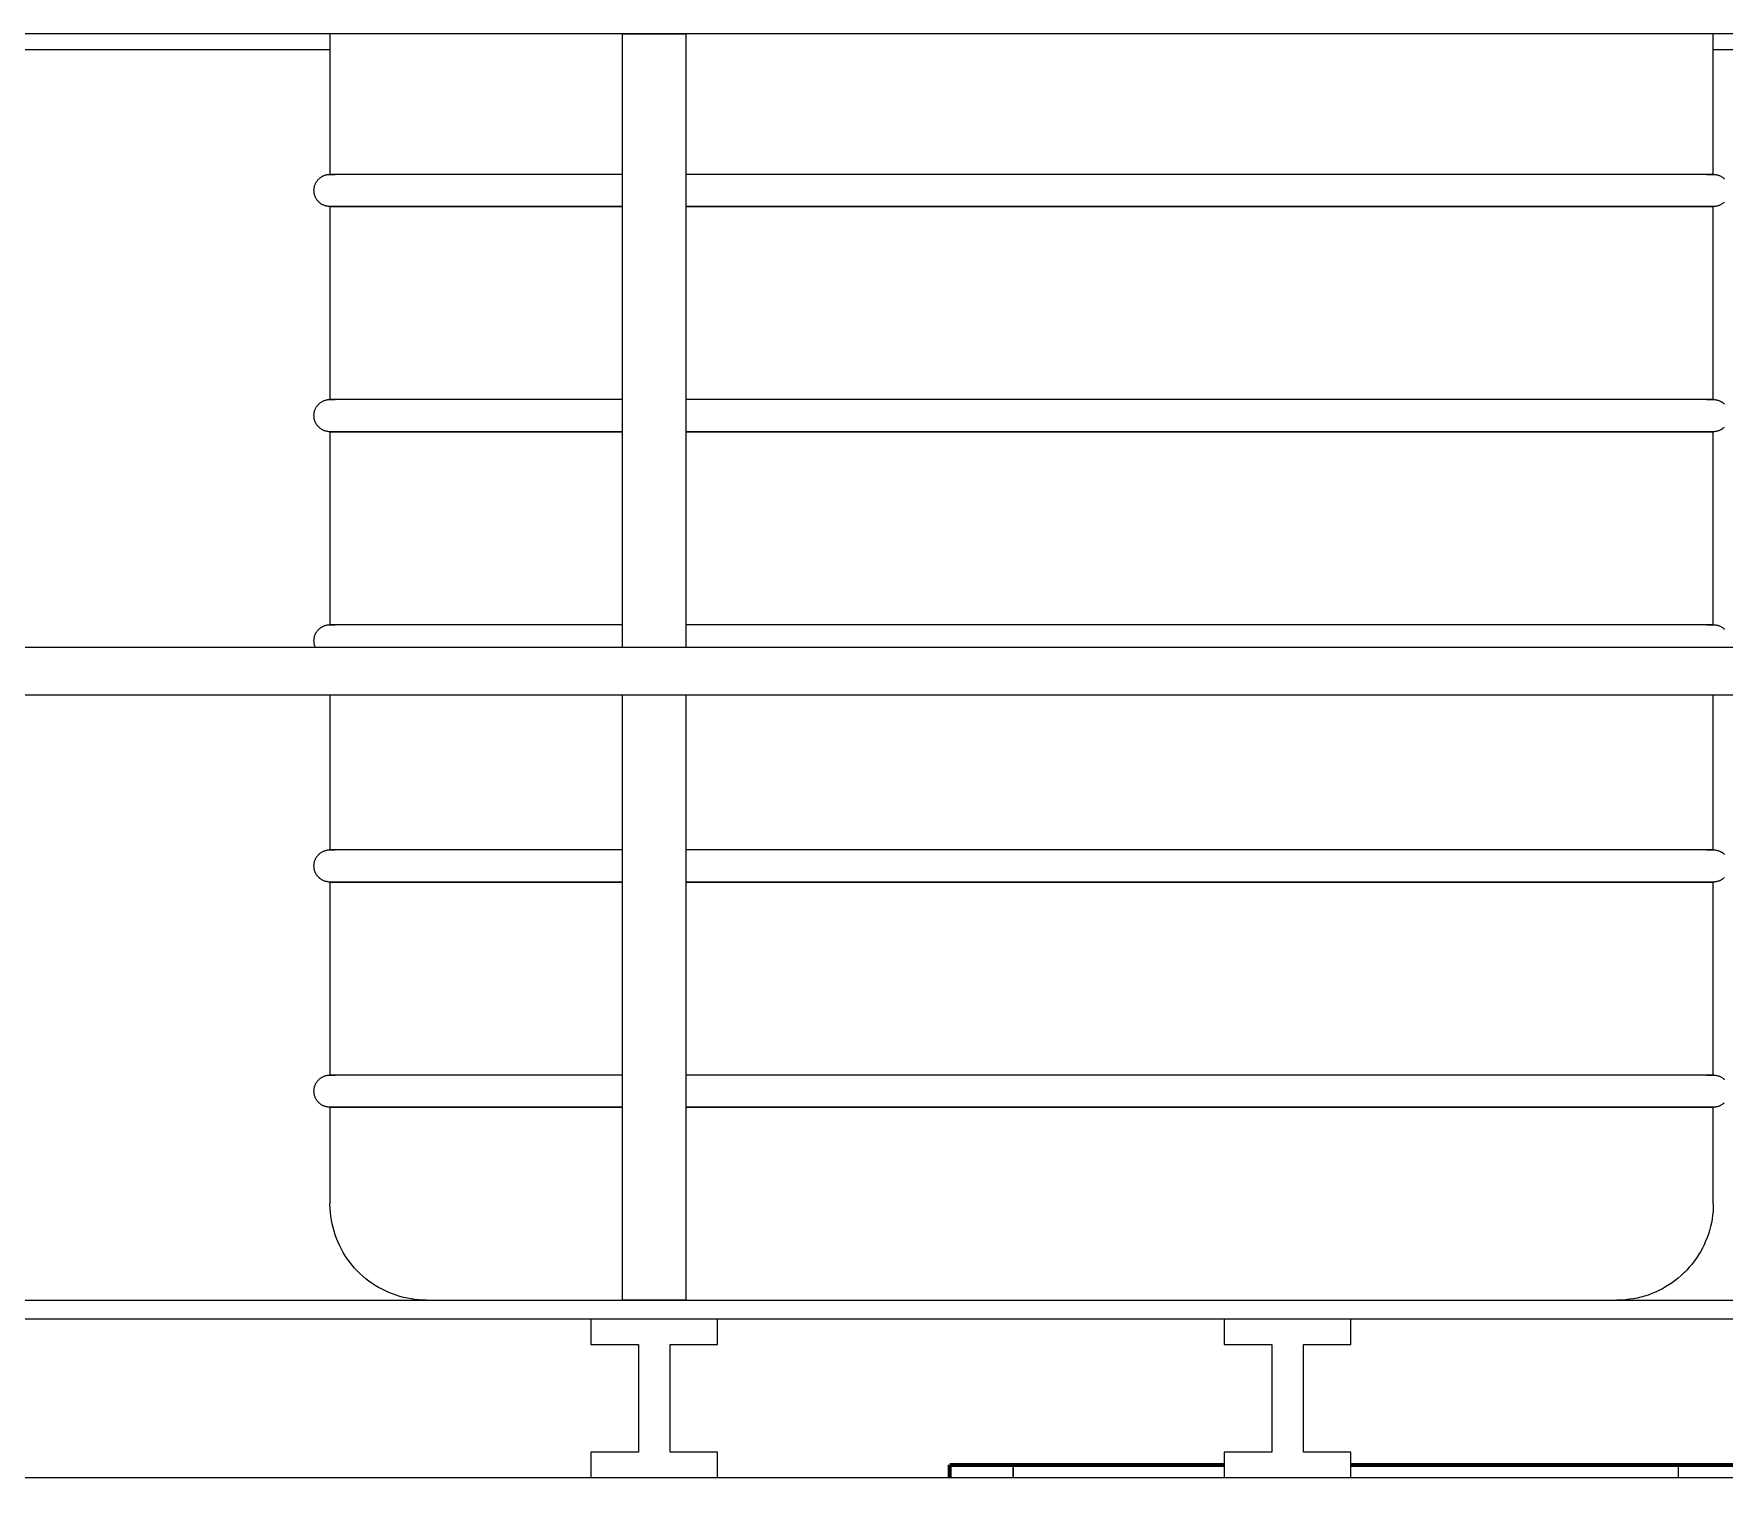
# Model space of a CAD drawing. Header units: inches. Extents: x 22 to 382261, y 22 to 371281.
# Drawn here: x 222156 to 223490, y 146985 to 148135 of the extents above; entities that cross this region are included whole.
import ezdxf

# ---------------------------------------------------------------- set-up
doc = ezdxf.new("R2010")
doc.units = ezdxf.units.IN
doc.header["$MEASUREMENT"] = 0
for name, color, linetype, lineweight in [('A-GLAZ-CWMG', 51, 'Continuous', 9), ('A-ROOF-OTLN', 132, 'Continuous', 9), ('I-WALL', 2, 'Continuous', 9), ('P-PIPE', 3, 'Continuous', 9)]:
    doc.layers.add(name, color=color, linetype=linetype, lineweight=lineweight)

# ---------------------------------------------------------------- blocks, each defined once
blk = doc.blocks.new('96M_High_Galvanize_Water_Tank_Frame_22788 - 96M_High_Galvanize_Water_Tank_Frame_22788-498790-Right Side Elevation')
at = {"layer": 'P-PIPE'}
for p, q in [((3612.8, 7880), (-485.9, 7880)), ((1866.7, 7880), (1866.7, 7769)), ((2097.8, 7880), (2147.8, 7880)), ((2097.8, 7395.7), (2097.8, 7880)), ((2147.8, 7880), (2147.8, 7395.7)), ((2958.9, 7769), (2958.9, 7880)), ((2097, 7769), (1866.7, 7769)), ((2958.9, 7769), (2147.6, 7769)), ((1866.7, 7743.6), (1866.7, 7591.2)), ((2097, 7743.6), (1866.7, 7743.6)), ((2958.9, 7743.6), (2147.6, 7743.6)), ((2958.9, 7591.2), (2958.9, 7743.6)), ((2097, 7591.2), (1866.7, 7591.2)), ((2958.9, 7591.2), (2147.6, 7591.2)), ((1866.7, 7565.8), (1866.7, 7413.4)), ((2097, 7565.8), (1866.7, 7565.8)), ((2958.9, 7565.8), (2147.6, 7565.8)), ((2958.9, 7413.4), (2958.9, 7565.8)), ((2097, 7413.4), (1866.7, 7413.4)), ((2958.9, 7413.4), (2147.6, 7413.4)), ((-510.9, 7395.7), (3637.8, 7395.7)), ((3637.8, 7357.7), (-510.9, 7357.7)), ((1866.7, 7357.7), (1866.7, 7235.6)), ((2097.8, 6880), (2097.8, 7357.7)), ((2147.8, 7357.7), (2147.8, 6880)), ((2958.9, 7235.6), (2958.9, 7357.7)), ((2097, 7235.6), (1866.7, 7235.6)), ((2958.9, 7235.6), (2147.6, 7235.6)), ((1866.7, 7210.2), (1866.7, 7057.8)), ((2097, 7210.2), (1866.7, 7210.2)), ((2958.9, 7210.2), (2147.6, 7210.2)), ((2958.9, 7057.8), (2958.9, 7210.2)), ((2097, 7057.8), (1866.7, 7057.8)), ((2958.9, 7057.8), (2147.6, 7057.8)), ((1866.7, 7032.4), (1866.7, 6956.2)), ((2097, 7032.4), (1866.7, 7032.4)), ((2958.9, 7032.4), (2147.6, 7032.4)), ((2958.9, 6956.2), (2958.9, 7032.4)), ((-7.2, 6880), (3132.8, 6880)), ((2147.8, 6880), (2097.8, 6880)), ((3132.8, 6865), (-7.2, 6865)), ((2172.8, 6865), (2072.8, 6865)), ((2072.8, 6865), (2072.8, 6845)), ((2172.8, 6845), (2172.8, 6865)), ((2672.8, 6865), (2572.8, 6865)), ((2572.8, 6865), (2572.8, 6845)), ((2672.8, 6845), (2672.8, 6865)), ((2072.8, 6845), (2110.3, 6845)), ((2110.3, 6845), (2110.3, 6760)), ((2135.3, 6760), (2135.3, 6845)), ((2135.3, 6845), (2172.8, 6845)), ((2572.8, 6845), (2610.3, 6845)), ((2610.3, 6845), (2610.3, 6760)), ((2635.3, 6760), (2635.3, 6845)), ((2635.3, 6845), (2672.8, 6845)), ((2072.8, 6760), (2072.8, 6740)), ((2110.3, 6760), (2072.8, 6760)), ((2172.8, 6760), (2135.3, 6760)), ((2172.8, 6740), (2172.8, 6760)), ((2572.8, 6760), (2572.8, 6740)), ((2610.3, 6760), (2572.8, 6760)), ((2672.8, 6760), (2635.3, 6760)), ((2672.8, 6740), (2672.8, 6760)), ((1572.8, 6740), (2072.8, 6740)), ((2072.8, 6740), (2172.8, 6740)), ((2172.8, 6740), (2572.8, 6740)), ((2572.8, 6740), (2672.8, 6740)), ((2672.8, 6740), (3032.8, 6740))]:
    blk.add_line(p, q, dxfattribs=at)
at = {"layer": 'P-PIPE', "flags": 128}
for points in [[(1866.7, 7743.6), (1866.2, 7743.6), (1865.7, 7743.6), (1865.2, 7743.7), (1864.7, 7743.8), (1864.2, 7743.9), (1863.7, 7744), (1863.2, 7744.1), (1862.7, 7744.2), (1862.3, 7744.4), (1861.8, 7744.6), (1861.3, 7744.8), (1860.9, 7745), (1860.4, 7745.3), (1860, 7745.5), (1859.6, 7745.8), (1859.2, 7746.1), (1858.8, 7746.4), (1858.4, 7746.8), (1858, 7747.1), (1857.6, 7747.5), (1857.3, 7747.8), (1857, 7748.2), (1856.6, 7748.6), (1856.3, 7749), (1856.1, 7749.4), (1855.8, 7749.9), (1855.5, 7750.3), (1855.3, 7750.8), (1855.1, 7751.2), (1854.9, 7751.7), (1854.7, 7752.2), (1854.6, 7752.7), (1854.4, 7753.1), (1854.3, 7753.6), (1854.2, 7754.1), (1854.1, 7754.6), (1854.1, 7755.1), (1854.1, 7755.7), (1854, 7756.2), (1854, 7756.7), (1854.1, 7757.2), (1854.1, 7757.7), (1854.2, 7758.2), (1854.3, 7758.7), (1854.4, 7759.2), (1854.5, 7759.7), (1854.6, 7760.2), (1854.8, 7760.6), (1855, 7761.1), (1855.2, 7761.6), (1855.4, 7762), (1855.6, 7762.5), (1855.9, 7762.9), (1856.2, 7763.4), (1856.5, 7763.8), (1856.8, 7764.2), (1857.1, 7764.6), (1857.4, 7764.9), (1857.8, 7765.3), (1858.2, 7765.7), (1858.5, 7766), (1858.9, 7766.3), (1859.3, 7766.6), (1859.8, 7766.9), (1860.2, 7767.2), (1860.6, 7767.4), (1861.1, 7767.7), (1861.5, 7767.9), (1862, 7768.1), (1862.5, 7768.3), (1863, 7768.4), (1863.5, 7768.6), (1863.9, 7768.7), (1864.4, 7768.8), (1864.9, 7768.9), (1865.5, 7768.9), (1866, 7769), (1866.5, 7769), (1866.7, 7769)], [(1857.8, 7765.3), (1858.2, 7765.7), (1858.5, 7766), (1858.9, 7766.3), (1859.3, 7766.6), (1859.8, 7766.9), (1860.2, 7767.2), (1860.6, 7767.4), (1861.1, 7767.7), (1861.5, 7767.9), (1862, 7768.1), (1862.5, 7768.3), (1863, 7768.4), (1863.5, 7768.6), (1863.9, 7768.7), (1864.4, 7768.8), (1864.9, 7768.9), (1865.5, 7768.9), (1866, 7769), (1866.5, 7769), (1866.7, 7769)], [(1866.7, 7769), (1867.2, 7769), (1868.5, 7769), (1870.7, 7769)], [(2097.8, 7769), (2091.5, 7769), (2074.1, 7769), (2057.2, 7769), (2040.9, 7769), (2025.2, 7769), (2010.1, 7769), (1995.7, 7769), (1982, 7769), (1968.9, 7769), (1956.5, 7769), (1944.9, 7769), (1934, 7769), (1923.9, 7769), (1914.6, 7769), (1906, 7769), (1898.3, 7769), (1891.4, 7769), (1885.3, 7769), (1880.1, 7769), (1875.7, 7769), (1872.2, 7769), (1869.6, 7769), (1867.8, 7769), (1866.9, 7769), (1866.7, 7769)], [(2958.9, 7769), (2958.5, 7769), (2957.2, 7769), (2955, 7769), (2952, 7769), (2948.1, 7769), (2943.3, 7769), (2937.7, 7769), (2931.2, 7769), (2923.9, 7769), (2915.8, 7769), (2906.9, 7769), (2897.2, 7769), (2886.8, 7769), (2875.5, 7769), (2863.6, 7769), (2850.9, 7769), (2837.5, 7769), (2823.4, 7769), (2808.7, 7769), (2793.3, 7769), (2777.3, 7769), (2760.8, 7769), (2743.7, 7769), (2726, 7769), (2707.9, 7769), (2689.3, 7769), (2670.2, 7769), (2650.8, 7769), (2630.9, 7769), (2610.7, 7769), (2590.2, 7769), (2569.4, 7769), (2548.4, 7769), (2527.1, 7769), (2505.7, 7769), (2484.1, 7769), (2462.4, 7769), (2440.6, 7769), (2418.7, 7769), (2396.9, 7769), (2375.1, 7769), (2353.3, 7769), (2331.7, 7769), (2310.1, 7769), (2288.8, 7769), (2267.6, 7769), (2246.7, 7769), (2226, 7769), (2205.6, 7769), (2185.6, 7769), (2165.9, 7769), (2147.8, 7769)], [(2953.5, 7769), (2956.1, 7769), (2957.9, 7769), (2958.8, 7769), (2958.9, 7769)], [(2958.9, 7769), (2959.4, 7769), (2960, 7769), (2960.5, 7768.9), (2961, 7768.8), (2961.5, 7768.7), (2962, 7768.6), (2962.4, 7768.5), (2962.9, 7768.4), (2963.4, 7768.2), (2963.9, 7768), (2964.3, 7767.8), (2964.8, 7767.6), (2965.2, 7767.3), (2965.7, 7767.1), (2966.1, 7766.8), (2966.5, 7766.5), (2966.9, 7766.2), (2967.3, 7765.8), (2967.7, 7765.5)], [(2967.5, 7746.9), (2967.1, 7746.6), (2966.7, 7746.3), (2966.3, 7746), (2965.9, 7745.7), (2965.5, 7745.4), (2965, 7745.2), (2964.6, 7744.9), (2964.1, 7744.7), (2963.7, 7744.5), (2963.2, 7744.3), (2962.7, 7744.2), (2962.2, 7744), (2961.7, 7743.9), (2961.2, 7743.8), (2960.7, 7743.7), (2960.2, 7743.7), (2959.7, 7743.6), (2959.2, 7743.6), (2958.9, 7743.6)], [(2958.9, 7769), (2959.4, 7769), (2960, 7769), (2960.5, 7768.9), (2961, 7768.8), (2961.5, 7768.7), (2962, 7768.6), (2962.4, 7768.5), (2962.9, 7768.4), (2963.4, 7768.2), (2963.9, 7768), (2964.3, 7767.8), (2964.8, 7767.6), (2965.2, 7767.3), (2965.7, 7767.1), (2966.1, 7766.8), (2966.5, 7766.5), (2966.9, 7766.2), (2967.3, 7765.8), (2967.7, 7765.5)], [(1854.1, 7757.2), (1854.1, 7757.7), (1854.2, 7758.2), (1854.3, 7758.7), (1854.4, 7759.2), (1854.5, 7759.7), (1854.6, 7760.2), (1854.8, 7760.6), (1855, 7761.1), (1855.2, 7761.6), (1855.4, 7762), (1855.6, 7762.5), (1855.9, 7762.9), (1856.2, 7763.4), (1856.5, 7763.8), (1856.8, 7764.2)], [(1866.7, 7743.6), (1866.2, 7743.6), (1865.7, 7743.6), (1865.2, 7743.7), (1864.7, 7743.8), (1864.2, 7743.9), (1863.7, 7744), (1863.2, 7744.1), (1862.7, 7744.2), (1862.3, 7744.4), (1861.8, 7744.6), (1861.3, 7744.8), (1860.9, 7745), (1860.4, 7745.3), (1860, 7745.5), (1859.6, 7745.8), (1859.2, 7746.1), (1858.8, 7746.4), (1858.4, 7746.8), (1858, 7747.1), (1857.6, 7747.5), (1857.3, 7747.8), (1857, 7748.2), (1856.6, 7748.6), (1856.3, 7749), (1856.1, 7749.4), (1855.8, 7749.9), (1855.5, 7750.3), (1855.3, 7750.8), (1855.1, 7751.2), (1854.9, 7751.7), (1854.7, 7752.2), (1854.6, 7752.7), (1854.4, 7753.1), (1854.3, 7753.6), (1854.2, 7754.1), (1854.1, 7754.6), (1854.1, 7755.1), (1854.1, 7755.7)], [(1872.2, 7743.6), (1869.6, 7743.6), (1867.8, 7743.6), (1866.9, 7743.6), (1866.7, 7743.6)], [(1866.7, 7743.6), (1867.2, 7743.6), (1868.5, 7743.6), (1870.7, 7743.6), (1873.7, 7743.6), (1877.6, 7743.6), (1882.4, 7743.6), (1888, 7743.6), (1894.5, 7743.6), (1901.7, 7743.6), (1909.8, 7743.6), (1918.8, 7743.6), (1928.5, 7743.6), (1938.9, 7743.6), (1950.2, 7743.6), (1962.1, 7743.6), (1974.8, 7743.6), (1988.2, 7743.6), (2002.3, 7743.6), (2017, 7743.6), (2032.4, 7743.6), (2048.3, 7743.6), (2064.9, 7743.6), (2082, 7743.6), (2097.8, 7743.6)], [(2147.8, 7743.6), (2155.4, 7743.6), (2174.9, 7743.6), (2194.8, 7743.6), (2215, 7743.6), (2235.5, 7743.6), (2256.3, 7743.6), (2277.3, 7743.6), (2298.6, 7743.6), (2320, 7743.6), (2341.6, 7743.6), (2363.3, 7743.6), (2385.1, 7743.6), (2406.9, 7743.6), (2428.8, 7743.6), (2450.6, 7743.6), (2472.4, 7743.6), (2494, 7743.6), (2515.5, 7743.6), (2536.9, 7743.6), (2558.1, 7743.6), (2579, 7743.6), (2599.7, 7743.6), (2620.1, 7743.6), (2640.1, 7743.6), (2659.8, 7743.6), (2679.1, 7743.6), (2697.9, 7743.6), (2716.3, 7743.6), (2734.2, 7743.6), (2751.6, 7743.6), (2768.5, 7743.6), (2784.8, 7743.6), (2800.5, 7743.6), (2815.5, 7743.6), (2830, 7743.6), (2843.7, 7743.6), (2856.8, 7743.6), (2869.2, 7743.6), (2880.8, 7743.6), (2891.7, 7743.6), (2901.8, 7743.6), (2911.1, 7743.6), (2919.7, 7743.6), (2927.4, 7743.6), (2934.3, 7743.6), (2940.4, 7743.6), (2945.6, 7743.6), (2950, 7743.6), (2953.5, 7743.6), (2956.1, 7743.6), (2957.9, 7743.6), (2958.8, 7743.6), (2958.9, 7743.6)], [(2958.9, 7743.6), (2958.5, 7743.6), (2957.2, 7743.6), (2955, 7743.6), (2952.8, 7743.6)], [(2967.1, 7746.6), (2966.7, 7746.3), (2966.3, 7746), (2965.9, 7745.7), (2965.5, 7745.4), (2965, 7745.2), (2964.6, 7744.9), (2964.1, 7744.7), (2963.7, 7744.5), (2963.2, 7744.3), (2962.7, 7744.2), (2962.2, 7744), (2961.7, 7743.9), (2961.2, 7743.8), (2960.7, 7743.7), (2960.2, 7743.7), (2959.7, 7743.6), (2959.2, 7743.6), (2958.9, 7743.6)], [(1866.7, 7565.8), (1866.2, 7565.8), (1865.7, 7565.8), (1865.2, 7565.9), (1864.7, 7566), (1864.2, 7566.1), (1863.7, 7566.2), (1863.2, 7566.3), (1862.7, 7566.4), (1862.3, 7566.6), (1861.8, 7566.8), (1861.3, 7567), (1860.9, 7567.2), (1860.4, 7567.5), (1860, 7567.7), (1859.6, 7568), (1859.2, 7568.3), (1858.8, 7568.6), (1858.4, 7569), (1858, 7569.3), (1857.6, 7569.7), (1857.3, 7570), (1857, 7570.4), (1856.6, 7570.8), (1856.3, 7571.2), (1856.1, 7571.6), (1855.8, 7572.1), (1855.5, 7572.5), (1855.3, 7573), (1855.1, 7573.4), (1854.9, 7573.9), (1854.7, 7574.4), (1854.6, 7574.9), (1854.4, 7575.3), (1854.3, 7575.8), (1854.2, 7576.3), (1854.1, 7576.8), (1854.1, 7577.3), (1854.1, 7577.9), (1854, 7578.4), (1854, 7578.9), (1854.1, 7579.4), (1854.1, 7579.9), (1854.2, 7580.4), (1854.3, 7580.9), (1854.4, 7581.4), (1854.5, 7581.9), (1854.6, 7582.4), (1854.8, 7582.8), (1855, 7583.3), (1855.2, 7583.8), (1855.4, 7584.2), (1855.6, 7584.7), (1855.9, 7585.1), (1856.2, 7585.6), (1856.5, 7586), (1856.8, 7586.4), (1857.1, 7586.8), (1857.4, 7587.1), (1857.8, 7587.5), (1858.2, 7587.9), (1858.5, 7588.2), (1858.9, 7588.5), (1859.3, 7588.8), (1859.8, 7589.1), (1860.2, 7589.4), (1860.6, 7589.6), (1861.1, 7589.9), (1861.5, 7590.1), (1862, 7590.3), (1862.5, 7590.5), (1863, 7590.6), (1863.5, 7590.8), (1863.9, 7590.9), (1864.4, 7591), (1864.9, 7591.1), (1865.5, 7591.1), (1866, 7591.2), (1866.5, 7591.2), (1866.7, 7591.2)], [(1854.1, 7579.4), (1854.1, 7579.9), (1854.2, 7580.4), (1854.3, 7580.9), (1854.4, 7581.4), (1854.5, 7581.9), (1854.6, 7582.4), (1854.8, 7582.8), (1855, 7583.3), (1855.2, 7583.8), (1855.4, 7584.2), (1855.6, 7584.7), (1855.9, 7585.1), (1856.2, 7585.6), (1856.5, 7586), (1856.8, 7586.4)], [(1857.8, 7587.5), (1858.2, 7587.9), (1858.5, 7588.2), (1858.9, 7588.5), (1859.3, 7588.8), (1859.8, 7589.1), (1860.2, 7589.4), (1860.6, 7589.6), (1861.1, 7589.9), (1861.5, 7590.1), (1862, 7590.3), (1862.5, 7590.5), (1863, 7590.6), (1863.5, 7590.8), (1863.9, 7590.9), (1864.4, 7591), (1864.9, 7591.1), (1865.5, 7591.1), (1866, 7591.2), (1866.5, 7591.2), (1866.7, 7591.2)], [(1866.7, 7591.2), (1867.2, 7591.2), (1868.5, 7591.2), (1870.7, 7591.2)], [(2097.8, 7591.2), (2091.5, 7591.2), (2074.1, 7591.2), (2057.2, 7591.2), (2040.9, 7591.2), (2025.2, 7591.2), (2010.1, 7591.2), (1995.7, 7591.2), (1982, 7591.2), (1968.9, 7591.2), (1956.5, 7591.2), (1944.9, 7591.2), (1934, 7591.2), (1923.9, 7591.2), (1914.6, 7591.2), (1906, 7591.2), (1898.3, 7591.2), (1891.4, 7591.2), (1885.3, 7591.2), (1880.1, 7591.2), (1875.7, 7591.2), (1872.2, 7591.2), (1869.6, 7591.2), (1867.8, 7591.2), (1866.9, 7591.2), (1866.7, 7591.2)], [(2958.9, 7591.2), (2958.5, 7591.2), (2957.2, 7591.2), (2955, 7591.2), (2952, 7591.2), (2948.1, 7591.2), (2943.3, 7591.2), (2937.7, 7591.2), (2931.2, 7591.2), (2923.9, 7591.2), (2915.8, 7591.2), (2906.9, 7591.2), (2897.2, 7591.2), (2886.8, 7591.2), (2875.5, 7591.2), (2863.6, 7591.2), (2850.9, 7591.2), (2837.5, 7591.2), (2823.4, 7591.2), (2808.7, 7591.2), (2793.3, 7591.2), (2777.3, 7591.2), (2760.8, 7591.2), (2743.7, 7591.2), (2726, 7591.2), (2707.9, 7591.2), (2689.3, 7591.2), (2670.2, 7591.2), (2650.8, 7591.2), (2630.9, 7591.2), (2610.7, 7591.2), (2590.2, 7591.2), (2569.4, 7591.2), (2548.4, 7591.2), (2527.1, 7591.2), (2505.7, 7591.2), (2484.1, 7591.2), (2462.4, 7591.2), (2440.6, 7591.2), (2418.7, 7591.2), (2396.9, 7591.2), (2375.1, 7591.2), (2353.3, 7591.2), (2331.7, 7591.2), (2310.1, 7591.2), (2288.8, 7591.2), (2267.6, 7591.2), (2246.7, 7591.2), (2226, 7591.2), (2205.6, 7591.2), (2185.6, 7591.2), (2165.9, 7591.2), (2147.8, 7591.2)], [(2953.5, 7591.2), (2956.1, 7591.2), (2957.9, 7591.2), (2958.8, 7591.2), (2958.9, 7591.2)], [(2958.9, 7591.2), (2959.4, 7591.2), (2960, 7591.2), (2960.5, 7591.1), (2961, 7591), (2961.5, 7590.9), (2962, 7590.8), (2962.4, 7590.7), (2962.9, 7590.6), (2963.4, 7590.4), (2963.9, 7590.2), (2964.3, 7590), (2964.8, 7589.8), (2965.2, 7589.5), (2965.7, 7589.3), (2966.1, 7589), (2966.5, 7588.7), (2966.9, 7588.4), (2967.3, 7588), (2967.7, 7587.7)], [(2967.5, 7569.1), (2967.1, 7568.8), (2966.7, 7568.5), (2966.3, 7568.2), (2965.9, 7567.9), (2965.5, 7567.6), (2965, 7567.4), (2964.6, 7567.1), (2964.1, 7566.9), (2963.7, 7566.7), (2963.2, 7566.5), (2962.7, 7566.4), (2962.2, 7566.2), (2961.7, 7566.1), (2961.2, 7566), (2960.7, 7565.9), (2960.2, 7565.9), (2959.7, 7565.8), (2959.2, 7565.8), (2958.9, 7565.8)], [(2958.9, 7591.2), (2959.4, 7591.2), (2960, 7591.2), (2960.5, 7591.1), (2961, 7591), (2961.5, 7590.9), (2962, 7590.8), (2962.4, 7590.7), (2962.9, 7590.6), (2963.4, 7590.4), (2963.9, 7590.2), (2964.3, 7590), (2964.8, 7589.8), (2965.2, 7589.5), (2965.7, 7589.3), (2966.1, 7589), (2966.5, 7588.7), (2966.9, 7588.4), (2967.3, 7588), (2967.7, 7587.7)], [(1866.7, 7565.8), (1866.2, 7565.8), (1865.7, 7565.8), (1865.2, 7565.9), (1864.7, 7566), (1864.2, 7566.1), (1863.7, 7566.2), (1863.2, 7566.3), (1862.7, 7566.4), (1862.3, 7566.6), (1861.8, 7566.8), (1861.3, 7567), (1860.9, 7567.2), (1860.4, 7567.5), (1860, 7567.7), (1859.6, 7568), (1859.2, 7568.3), (1858.8, 7568.6), (1858.4, 7569), (1858, 7569.3), (1857.6, 7569.7), (1857.3, 7570), (1857, 7570.4), (1856.6, 7570.8), (1856.3, 7571.2), (1856.1, 7571.6), (1855.8, 7572.1), (1855.5, 7572.5), (1855.3, 7573), (1855.1, 7573.4), (1854.9, 7573.9), (1854.7, 7574.4), (1854.6, 7574.9), (1854.4, 7575.3), (1854.3, 7575.8), (1854.2, 7576.3), (1854.1, 7576.8), (1854.1, 7577.3), (1854.1, 7577.9)], [(2967.1, 7568.8), (2966.7, 7568.5), (2966.3, 7568.2), (2965.9, 7567.9), (2965.5, 7567.6), (2965, 7567.4), (2964.6, 7567.1), (2964.1, 7566.9), (2963.7, 7566.7), (2963.2, 7566.5), (2962.7, 7566.4), (2962.2, 7566.2), (2961.7, 7566.1), (2961.2, 7566), (2960.7, 7565.9), (2960.2, 7565.9), (2959.7, 7565.8), (2959.2, 7565.8), (2958.9, 7565.8)], [(1872.2, 7565.8), (1869.6, 7565.8), (1867.8, 7565.8), (1866.9, 7565.8), (1866.7, 7565.8)], [(1866.7, 7565.8), (1867.2, 7565.8), (1868.5, 7565.8), (1870.7, 7565.8), (1873.7, 7565.8), (1877.6, 7565.8), (1882.4, 7565.8), (1888, 7565.8), (1894.5, 7565.8), (1901.7, 7565.8), (1909.8, 7565.8), (1918.8, 7565.8), (1928.5, 7565.8), (1938.9, 7565.8), (1950.2, 7565.8), (1962.1, 7565.8), (1974.8, 7565.8), (1988.2, 7565.8), (2002.3, 7565.8), (2017, 7565.8), (2032.4, 7565.8), (2048.3, 7565.8), (2064.9, 7565.8), (2082, 7565.8), (2097.8, 7565.8)], [(2147.8, 7565.8), (2155.4, 7565.8), (2174.9, 7565.8), (2194.8, 7565.8), (2215, 7565.8), (2235.5, 7565.8), (2256.3, 7565.8), (2277.3, 7565.8), (2298.6, 7565.8), (2320, 7565.8), (2341.6, 7565.8), (2363.3, 7565.8), (2385.1, 7565.8), (2406.9, 7565.8), (2428.8, 7565.8), (2450.6, 7565.8), (2472.4, 7565.8), (2494, 7565.8), (2515.5, 7565.8), (2536.9, 7565.8), (2558.1, 7565.8), (2579, 7565.8), (2599.7, 7565.8), (2620.1, 7565.8), (2640.1, 7565.8), (2659.8, 7565.8), (2679.1, 7565.8), (2697.9, 7565.8), (2716.3, 7565.8), (2734.2, 7565.8), (2751.6, 7565.8), (2768.5, 7565.8), (2784.8, 7565.8), (2800.5, 7565.8), (2815.5, 7565.8), (2830, 7565.8), (2843.7, 7565.8), (2856.8, 7565.8), (2869.2, 7565.8), (2880.8, 7565.8), (2891.7, 7565.8), (2901.8, 7565.8), (2911.1, 7565.8), (2919.7, 7565.8), (2927.4, 7565.8), (2934.3, 7565.8), (2940.4, 7565.8), (2945.6, 7565.8), (2950, 7565.8), (2953.5, 7565.8), (2956.1, 7565.8), (2957.9, 7565.8), (2958.8, 7565.8), (2958.9, 7565.8)], [(2958.9, 7565.8), (2958.5, 7565.8), (2957.2, 7565.8), (2955, 7565.8), (2952.8, 7565.8)], [(1855.1, 7395.6), (1854.9, 7396.1), (1854.7, 7396.6), (1854.6, 7397.1), (1854.4, 7397.5), (1854.3, 7398), (1854.2, 7398.5), (1854.1, 7399), (1854.1, 7399.5), (1854.1, 7400.1), (1854, 7400.6), (1854, 7401.1), (1854.1, 7401.6), (1854.1, 7402.1), (1854.2, 7402.6), (1854.3, 7403.1), (1854.4, 7403.6), (1854.5, 7404.1), (1854.6, 7404.6), (1854.8, 7405), (1855, 7405.5), (1855.2, 7406), (1855.4, 7406.4), (1855.6, 7406.9), (1855.9, 7407.3), (1856.2, 7407.8), (1856.5, 7408.2), (1856.8, 7408.6), (1857.1, 7409), (1857.4, 7409.3), (1857.8, 7409.7), (1858.2, 7410.1), (1858.5, 7410.4), (1858.9, 7410.7), (1859.3, 7411), (1859.8, 7411.3), (1860.2, 7411.6), (1860.6, 7411.8), (1861.1, 7412.1), (1861.5, 7412.3), (1862, 7412.5), (1862.5, 7412.7), (1863, 7412.8), (1863.5, 7413), (1863.9, 7413.1), (1864.4, 7413.2), (1864.9, 7413.3), (1865.5, 7413.3), (1866, 7413.4), (1866.5, 7413.4), (1866.7, 7413.4)], [(1854.1, 7401.6), (1854.1, 7402.1), (1854.2, 7402.6), (1854.3, 7403.1), (1854.4, 7403.6), (1854.5, 7404.1), (1854.6, 7404.6), (1854.8, 7405), (1855, 7405.5), (1855.2, 7406), (1855.4, 7406.4), (1855.6, 7406.9), (1855.9, 7407.3), (1856.2, 7407.8), (1856.5, 7408.2), (1856.8, 7408.6)], [(1857.8, 7409.7), (1858.2, 7410.1), (1858.5, 7410.4), (1858.9, 7410.7), (1859.3, 7411), (1859.8, 7411.3), (1860.2, 7411.6), (1860.6, 7411.8), (1861.1, 7412.1), (1861.5, 7412.3), (1862, 7412.5), (1862.5, 7412.7), (1863, 7412.8), (1863.5, 7413), (1863.9, 7413.1), (1864.4, 7413.2), (1864.9, 7413.3), (1865.5, 7413.3), (1866, 7413.4), (1866.5, 7413.4), (1866.7, 7413.4)], [(1866.7, 7413.4), (1867.2, 7413.4), (1868.5, 7413.4), (1870.7, 7413.4)], [(2097.8, 7413.4), (2091.5, 7413.4), (2074.1, 7413.4), (2057.2, 7413.4), (2040.9, 7413.4), (2025.2, 7413.4), (2010.1, 7413.4), (1995.7, 7413.4), (1982, 7413.4), (1968.9, 7413.4), (1956.5, 7413.4), (1944.9, 7413.4), (1934, 7413.4), (1923.9, 7413.4), (1914.6, 7413.4), (1906, 7413.4), (1898.3, 7413.4), (1891.4, 7413.4), (1885.3, 7413.4), (1880.1, 7413.4), (1875.7, 7413.4), (1872.2, 7413.4), (1869.6, 7413.4), (1867.8, 7413.4), (1866.9, 7413.4), (1866.7, 7413.4)], [(2958.9, 7413.4), (2958.5, 7413.4), (2957.2, 7413.4), (2955, 7413.4), (2952, 7413.4), (2948.1, 7413.4), (2943.3, 7413.4), (2937.7, 7413.4), (2931.2, 7413.4), (2923.9, 7413.4), (2915.8, 7413.4), (2906.9, 7413.4), (2897.2, 7413.4), (2886.8, 7413.4), (2875.5, 7413.4), (2863.6, 7413.4), (2850.9, 7413.4), (2837.5, 7413.4), (2823.4, 7413.4), (2808.7, 7413.4), (2793.3, 7413.4), (2777.3, 7413.4), (2760.8, 7413.4), (2743.7, 7413.4), (2726, 7413.4), (2707.9, 7413.4), (2689.3, 7413.4), (2670.2, 7413.4), (2650.8, 7413.4), (2630.9, 7413.4), (2610.7, 7413.4), (2590.2, 7413.4), (2569.4, 7413.4), (2548.4, 7413.4), (2527.1, 7413.4), (2505.7, 7413.4), (2484.1, 7413.4), (2462.4, 7413.4), (2440.6, 7413.4), (2418.7, 7413.4), (2396.9, 7413.4), (2375.1, 7413.4), (2353.3, 7413.4), (2331.7, 7413.4), (2310.1, 7413.4), (2288.8, 7413.4), (2267.6, 7413.4), (2246.7, 7413.4), (2226, 7413.4), (2205.6, 7413.4), (2185.6, 7413.4), (2165.9, 7413.4), (2147.8, 7413.4)], [(2953.5, 7413.4), (2956.1, 7413.4), (2957.9, 7413.4), (2958.8, 7413.4), (2958.9, 7413.4)], [(2958.9, 7413.4), (2959.4, 7413.4), (2960, 7413.4), (2960.5, 7413.3), (2961, 7413.2), (2961.5, 7413.1), (2962, 7413), (2962.4, 7412.9), (2962.9, 7412.8), (2963.4, 7412.6), (2963.9, 7412.4), (2964.3, 7412.2), (2964.8, 7412), (2965.2, 7411.7), (2965.7, 7411.5), (2966.1, 7411.2), (2966.5, 7410.9), (2966.9, 7410.6), (2967.3, 7410.2), (2967.7, 7409.9)], [(2958.9, 7413.4), (2959.4, 7413.4), (2960, 7413.4), (2960.5, 7413.3), (2961, 7413.2), (2961.5, 7413.1), (2962, 7413), (2962.4, 7412.9), (2962.9, 7412.8), (2963.4, 7412.6), (2963.9, 7412.4), (2964.3, 7412.2), (2964.8, 7412), (2965.2, 7411.7), (2965.7, 7411.5), (2966.1, 7411.2), (2966.5, 7410.9), (2966.9, 7410.6), (2967.3, 7410.2), (2967.7, 7409.9)], [(1855.1, 7395.6), (1854.9, 7396.1), (1854.7, 7396.6), (1854.6, 7397.1), (1854.4, 7397.5), (1854.3, 7398), (1854.2, 7398.5), (1854.1, 7399), (1854.1, 7399.5), (1854.1, 7400.1)], [(1866.7, 7210.2), (1866.2, 7210.2), (1865.7, 7210.2), (1865.2, 7210.3), (1864.7, 7210.4), (1864.2, 7210.5), (1863.7, 7210.6), (1863.2, 7210.7), (1862.7, 7210.8), (1862.3, 7211), (1861.8, 7211.2), (1861.3, 7211.4), (1860.9, 7211.6), (1860.4, 7211.9), (1860, 7212.1), (1859.6, 7212.4), (1859.2, 7212.7), (1858.8, 7213), (1858.4, 7213.4), (1858, 7213.7), (1857.6, 7214.1), (1857.3, 7214.4), (1857, 7214.8), (1856.6, 7215.2), (1856.3, 7215.6), (1856.1, 7216), (1855.8, 7216.5), (1855.5, 7216.9), (1855.3, 7217.4), (1855.1, 7217.8), (1854.9, 7218.3), (1854.7, 7218.8), (1854.6, 7219.3), (1854.4, 7219.7), (1854.3, 7220.2), (1854.2, 7220.7), (1854.1, 7221.2), (1854.1, 7221.7), (1854.1, 7222.3), (1854, 7222.8), (1854, 7223.3), (1854.1, 7223.8), (1854.1, 7224.3), (1854.2, 7224.8), (1854.3, 7225.3), (1854.4, 7225.8), (1854.5, 7226.3), (1854.6, 7226.8), (1854.8, 7227.2), (1855, 7227.7), (1855.2, 7228.2), (1855.4, 7228.6), (1855.6, 7229.1), (1855.9, 7229.5), (1856.2, 7230), (1856.5, 7230.4), (1856.8, 7230.8), (1857.1, 7231.2), (1857.4, 7231.5), (1857.8, 7231.9), (1858.2, 7232.3), (1858.5, 7232.6), (1858.9, 7232.9), (1859.3, 7233.2), (1859.8, 7233.5), (1860.2, 7233.8), (1860.6, 7234), (1861.1, 7234.3), (1861.5, 7234.5), (1862, 7234.7), (1862.5, 7234.9), (1863, 7235), (1863.5, 7235.2), (1863.9, 7235.3), (1864.4, 7235.4), (1864.9, 7235.5), (1865.5, 7235.5), (1866, 7235.6), (1866.5, 7235.6), (1866.7, 7235.6)], [(1857.8, 7231.9), (1858.2, 7232.3), (1858.5, 7232.6), (1858.9, 7232.9), (1859.3, 7233.2), (1859.8, 7233.5), (1860.2, 7233.8), (1860.6, 7234), (1861.1, 7234.3), (1861.5, 7234.5), (1862, 7234.7), (1862.5, 7234.9), (1863, 7235), (1863.5, 7235.2), (1863.9, 7235.3), (1864.4, 7235.4), (1864.9, 7235.5), (1865.5, 7235.5), (1866, 7235.6), (1866.5, 7235.6), (1866.7, 7235.6)], [(1866.7, 7235.6), (1867.2, 7235.6), (1868.5, 7235.6), (1870.7, 7235.6)], [(2097.8, 7235.6), (2091.5, 7235.6), (2074.1, 7235.6), (2057.2, 7235.6), (2040.9, 7235.6), (2025.2, 7235.6), (2010.1, 7235.6), (1995.7, 7235.6), (1982, 7235.6), (1968.9, 7235.6), (1956.5, 7235.6), (1944.9, 7235.6), (1934, 7235.6), (1923.9, 7235.6), (1914.6, 7235.6), (1906, 7235.6), (1898.3, 7235.6), (1891.4, 7235.6), (1885.3, 7235.6), (1880.1, 7235.6), (1875.7, 7235.6), (1872.2, 7235.6), (1869.6, 7235.6), (1867.8, 7235.6), (1866.9, 7235.6), (1866.7, 7235.6)], [(2958.9, 7235.6), (2958.5, 7235.6), (2957.2, 7235.6), (2955, 7235.6), (2952, 7235.6), (2948.1, 7235.6), (2943.3, 7235.6), (2937.7, 7235.6), (2931.2, 7235.6), (2923.9, 7235.6), (2915.8, 7235.6), (2906.9, 7235.6), (2897.2, 7235.6), (2886.8, 7235.6), (2875.5, 7235.6), (2863.6, 7235.6), (2850.9, 7235.6), (2837.5, 7235.6), (2823.4, 7235.6), (2808.7, 7235.6), (2793.3, 7235.6), (2777.3, 7235.6), (2760.8, 7235.6), (2743.7, 7235.6), (2726, 7235.6), (2707.9, 7235.6), (2689.3, 7235.6), (2670.2, 7235.6), (2650.8, 7235.6), (2630.9, 7235.6), (2610.7, 7235.6), (2590.2, 7235.6), (2569.4, 7235.6), (2548.4, 7235.6), (2527.1, 7235.6), (2505.7, 7235.6), (2484.1, 7235.6), (2462.4, 7235.6), (2440.6, 7235.6), (2418.7, 7235.6), (2396.9, 7235.6), (2375.1, 7235.6), (2353.3, 7235.6), (2331.7, 7235.6), (2310.1, 7235.6), (2288.8, 7235.6), (2267.6, 7235.6), (2246.7, 7235.6), (2226, 7235.6), (2205.6, 7235.6), (2185.6, 7235.6), (2165.9, 7235.6), (2147.8, 7235.6)], [(2953.5, 7235.6), (2956.1, 7235.6), (2957.9, 7235.6), (2958.8, 7235.6), (2958.9, 7235.6)], [(2958.9, 7235.6), (2959.4, 7235.6), (2960, 7235.6), (2960.5, 7235.5), (2961, 7235.4), (2961.5, 7235.3), (2962, 7235.2), (2962.4, 7235.1), (2962.9, 7235), (2963.4, 7234.8), (2963.9, 7234.6), (2964.3, 7234.4), (2964.8, 7234.2), (2965.2, 7233.9), (2965.7, 7233.7), (2966.1, 7233.4), (2966.5, 7233.1), (2966.9, 7232.8), (2967.3, 7232.4), (2967.7, 7232.1)], [(2967.5, 7213.5), (2967.1, 7213.2), (2966.7, 7212.9), (2966.3, 7212.6), (2965.9, 7212.3), (2965.5, 7212), (2965, 7211.8), (2964.6, 7211.5), (2964.1, 7211.3), (2963.7, 7211.1), (2963.2, 7210.9), (2962.7, 7210.8), (2962.2, 7210.6), (2961.7, 7210.5), (2961.2, 7210.4), (2960.7, 7210.3), (2960.2, 7210.3), (2959.7, 7210.2), (2959.2, 7210.2), (2958.9, 7210.2)], [(2958.9, 7235.6), (2959.4, 7235.6), (2960, 7235.6), (2960.5, 7235.5), (2961, 7235.4), (2961.5, 7235.3), (2962, 7235.2), (2962.4, 7235.1), (2962.9, 7235), (2963.4, 7234.8), (2963.9, 7234.6), (2964.3, 7234.4), (2964.8, 7234.2), (2965.2, 7233.9), (2965.7, 7233.7), (2966.1, 7233.4), (2966.5, 7233.1), (2966.9, 7232.8), (2967.3, 7232.4), (2967.7, 7232.1)], [(1854.1, 7223.8), (1854.1, 7224.3), (1854.2, 7224.8), (1854.3, 7225.3), (1854.4, 7225.8), (1854.5, 7226.3), (1854.6, 7226.8), (1854.8, 7227.2), (1855, 7227.7), (1855.2, 7228.2), (1855.4, 7228.6), (1855.6, 7229.1), (1855.9, 7229.5), (1856.2, 7230), (1856.5, 7230.4), (1856.8, 7230.8)], [(1866.7, 7210.2), (1866.2, 7210.2), (1865.7, 7210.2), (1865.2, 7210.3), (1864.7, 7210.4), (1864.2, 7210.5), (1863.7, 7210.6), (1863.2, 7210.7), (1862.7, 7210.8), (1862.3, 7211), (1861.8, 7211.2), (1861.3, 7211.4), (1860.9, 7211.6), (1860.4, 7211.9), (1860, 7212.1), (1859.6, 7212.4), (1859.2, 7212.7), (1858.8, 7213), (1858.4, 7213.4), (1858, 7213.7), (1857.6, 7214.1), (1857.3, 7214.4), (1857, 7214.8), (1856.6, 7215.2), (1856.3, 7215.6), (1856.1, 7216), (1855.8, 7216.5), (1855.5, 7216.9), (1855.3, 7217.4), (1855.1, 7217.8), (1854.9, 7218.3), (1854.7, 7218.8), (1854.6, 7219.3), (1854.4, 7219.7), (1854.3, 7220.2), (1854.2, 7220.7), (1854.1, 7221.2), (1854.1, 7221.7), (1854.1, 7222.3)], [(1872.2, 7210.2), (1869.6, 7210.2), (1867.8, 7210.2), (1866.9, 7210.2), (1866.7, 7210.2)], [(1866.7, 7210.2), (1867.2, 7210.2), (1868.5, 7210.2), (1870.7, 7210.2), (1873.7, 7210.2), (1877.6, 7210.2), (1882.4, 7210.2), (1888, 7210.2), (1894.5, 7210.2), (1901.7, 7210.2), (1909.8, 7210.2), (1918.8, 7210.2), (1928.5, 7210.2), (1938.9, 7210.2), (1950.2, 7210.2), (1962.1, 7210.2), (1974.8, 7210.2), (1988.2, 7210.2), (2002.3, 7210.2), (2017, 7210.2), (2032.4, 7210.2), (2048.3, 7210.2), (2064.9, 7210.2), (2082, 7210.2), (2097.8, 7210.2)], [(2147.8, 7210.2), (2155.4, 7210.2), (2174.9, 7210.2), (2194.8, 7210.2), (2215, 7210.2), (2235.5, 7210.2), (2256.3, 7210.2), (2277.3, 7210.2), (2298.6, 7210.2), (2320, 7210.2), (2341.6, 7210.2), (2363.3, 7210.2), (2385.1, 7210.2), (2406.9, 7210.2), (2428.8, 7210.2), (2450.6, 7210.2), (2472.4, 7210.2), (2494, 7210.2), (2515.5, 7210.2), (2536.9, 7210.2), (2558.1, 7210.2), (2579, 7210.2), (2599.7, 7210.2), (2620.1, 7210.2), (2640.1, 7210.2), (2659.8, 7210.2), (2679.1, 7210.2), (2697.9, 7210.2), (2716.3, 7210.2), (2734.2, 7210.2), (2751.6, 7210.2), (2768.5, 7210.2), (2784.8, 7210.2), (2800.5, 7210.2), (2815.5, 7210.2), (2830, 7210.2), (2843.7, 7210.2), (2856.8, 7210.2), (2869.2, 7210.2), (2880.8, 7210.2), (2891.7, 7210.2), (2901.8, 7210.2), (2911.1, 7210.2), (2919.7, 7210.2), (2927.4, 7210.2), (2934.3, 7210.2), (2940.4, 7210.2), (2945.6, 7210.2), (2950, 7210.2), (2953.5, 7210.2), (2956.1, 7210.2), (2957.9, 7210.2), (2958.8, 7210.2), (2958.9, 7210.2)], [(2958.9, 7210.2), (2958.5, 7210.2), (2957.2, 7210.2), (2955, 7210.2), (2952.8, 7210.2)], [(2967.1, 7213.2), (2966.7, 7212.9), (2966.3, 7212.6), (2965.9, 7212.3), (2965.5, 7212), (2965, 7211.8), (2964.6, 7211.5), (2964.1, 7211.3), (2963.7, 7211.1), (2963.2, 7210.9), (2962.7, 7210.8), (2962.2, 7210.6), (2961.7, 7210.5), (2961.2, 7210.4), (2960.7, 7210.3), (2960.2, 7210.3), (2959.7, 7210.2), (2959.2, 7210.2), (2958.9, 7210.2)], [(1866.7, 7032.4), (1866.2, 7032.4), (1865.7, 7032.4), (1865.2, 7032.5), (1864.7, 7032.6), (1864.2, 7032.7), (1863.7, 7032.8), (1863.2, 7032.9), (1862.7, 7033), (1862.3, 7033.2), (1861.8, 7033.4), (1861.3, 7033.6), (1860.9, 7033.8), (1860.4, 7034.1), (1860, 7034.3), (1859.6, 7034.6), (1859.2, 7034.9), (1858.8, 7035.2), (1858.4, 7035.6), (1858, 7035.9), (1857.6, 7036.3), (1857.3, 7036.6), (1857, 7037), (1856.6, 7037.4), (1856.3, 7037.8), (1856.1, 7038.2), (1855.8, 7038.7), (1855.5, 7039.1), (1855.3, 7039.6), (1855.1, 7040), (1854.9, 7040.5), (1854.7, 7041), (1854.6, 7041.5), (1854.4, 7041.9), (1854.3, 7042.4), (1854.2, 7042.9), (1854.1, 7043.4), (1854.1, 7043.9), (1854.1, 7044.5), (1854, 7045), (1854, 7045.5), (1854.1, 7046), (1854.1, 7046.5), (1854.2, 7047), (1854.3, 7047.5), (1854.4, 7048), (1854.5, 7048.5), (1854.6, 7049), (1854.8, 7049.4), (1855, 7049.9), (1855.2, 7050.4), (1855.4, 7050.8), (1855.6, 7051.3), (1855.9, 7051.7), (1856.2, 7052.2), (1856.5, 7052.6), (1856.8, 7053), (1857.1, 7053.4), (1857.4, 7053.7), (1857.8, 7054.1), (1858.2, 7054.5), (1858.5, 7054.8), (1858.9, 7055.1), (1859.3, 7055.4), (1859.8, 7055.7), (1860.2, 7056), (1860.6, 7056.2), (1861.1, 7056.5), (1861.5, 7056.7), (1862, 7056.9), (1862.5, 7057.1), (1863, 7057.2), (1863.5, 7057.4), (1863.9, 7057.5), (1864.4, 7057.6), (1864.9, 7057.7), (1865.5, 7057.7), (1866, 7057.8), (1866.5, 7057.8), (1866.7, 7057.8)], [(1854.1, 7046), (1854.1, 7046.5), (1854.2, 7047), (1854.3, 7047.5), (1854.4, 7048), (1854.5, 7048.5), (1854.6, 7049), (1854.8, 7049.4), (1855, 7049.9), (1855.2, 7050.4), (1855.4, 7050.8), (1855.6, 7051.3), (1855.9, 7051.7), (1856.2, 7052.2), (1856.5, 7052.6), (1856.8, 7053)], [(1857.8, 7054.1), (1858.2, 7054.5), (1858.5, 7054.8), (1858.9, 7055.1), (1859.3, 7055.4), (1859.8, 7055.7), (1860.2, 7056), (1860.6, 7056.2), (1861.1, 7056.5), (1861.5, 7056.7), (1862, 7056.9), (1862.5, 7057.1), (1863, 7057.2), (1863.5, 7057.4), (1863.9, 7057.5), (1864.4, 7057.6), (1864.9, 7057.7), (1865.5, 7057.7), (1866, 7057.8), (1866.5, 7057.8), (1866.7, 7057.8)], [(1866.7, 7057.8), (1867.2, 7057.8), (1868.5, 7057.8), (1870.7, 7057.8)], [(2097.8, 7057.8), (2091.5, 7057.8), (2074.1, 7057.8), (2057.2, 7057.8), (2040.9, 7057.8), (2025.2, 7057.8), (2010.1, 7057.8), (1995.7, 7057.8), (1982, 7057.8), (1968.9, 7057.8), (1956.5, 7057.8), (1944.9, 7057.8), (1934, 7057.8), (1923.9, 7057.8), (1914.6, 7057.8), (1906, 7057.8), (1898.3, 7057.8), (1891.4, 7057.8), (1885.3, 7057.8), (1880.1, 7057.8), (1875.7, 7057.8), (1872.2, 7057.8), (1869.6, 7057.8), (1867.8, 7057.8), (1866.9, 7057.8), (1866.7, 7057.8)], [(2958.9, 7057.8), (2958.5, 7057.8), (2957.2, 7057.8), (2955, 7057.8), (2952, 7057.8), (2948.1, 7057.8), (2943.3, 7057.8), (2937.7, 7057.8), (2931.2, 7057.8), (2923.9, 7057.8), (2915.8, 7057.8), (2906.9, 7057.8), (2897.2, 7057.8), (2886.8, 7057.8), (2875.5, 7057.8), (2863.6, 7057.8), (2850.9, 7057.8), (2837.5, 7057.8), (2823.4, 7057.8), (2808.7, 7057.8), (2793.3, 7057.8), (2777.3, 7057.8), (2760.8, 7057.8), (2743.7, 7057.8), (2726, 7057.8), (2707.9, 7057.8), (2689.3, 7057.8), (2670.2, 7057.8), (2650.8, 7057.8), (2630.9, 7057.8), (2610.7, 7057.8), (2590.2, 7057.8), (2569.4, 7057.8), (2548.4, 7057.8), (2527.1, 7057.8), (2505.7, 7057.8), (2484.1, 7057.8), (2462.4, 7057.8), (2440.6, 7057.8), (2418.7, 7057.8), (2396.9, 7057.8), (2375.1, 7057.8), (2353.3, 7057.8), (2331.7, 7057.8), (2310.1, 7057.8), (2288.8, 7057.8), (2267.6, 7057.8), (2246.7, 7057.8), (2226, 7057.8), (2205.6, 7057.8), (2185.6, 7057.8), (2165.9, 7057.8), (2147.8, 7057.8)], [(2953.5, 7057.8), (2956.1, 7057.8), (2957.9, 7057.8), (2958.8, 7057.8), (2958.9, 7057.8)], [(2958.9, 7057.8), (2959.4, 7057.8), (2960, 7057.8), (2960.5, 7057.7), (2961, 7057.6), (2961.5, 7057.5), (2962, 7057.4), (2962.4, 7057.3), (2962.9, 7057.2), (2963.4, 7057), (2963.9, 7056.8), (2964.3, 7056.6), (2964.8, 7056.4), (2965.2, 7056.1), (2965.7, 7055.9), (2966.1, 7055.6), (2966.5, 7055.3), (2966.9, 7055), (2967.3, 7054.6), (2967.7, 7054.3)], [(2967.5, 7035.7), (2967.1, 7035.4), (2966.7, 7035.1), (2966.3, 7034.8), (2965.9, 7034.5), (2965.5, 7034.2), (2965, 7034), (2964.6, 7033.7), (2964.1, 7033.5), (2963.7, 7033.3), (2963.2, 7033.1), (2962.7, 7033), (2962.2, 7032.8), (2961.7, 7032.7), (2961.2, 7032.6), (2960.7, 7032.5), (2960.2, 7032.5), (2959.7, 7032.4), (2959.2, 7032.4), (2958.9, 7032.4)], [(2958.9, 7057.8), (2959.4, 7057.8), (2960, 7057.8), (2960.5, 7057.7), (2961, 7057.6), (2961.5, 7057.5), (2962, 7057.4), (2962.4, 7057.3), (2962.9, 7057.2), (2963.4, 7057), (2963.9, 7056.8), (2964.3, 7056.6), (2964.8, 7056.4), (2965.2, 7056.1), (2965.7, 7055.9), (2966.1, 7055.6), (2966.5, 7055.3), (2966.9, 7055), (2967.3, 7054.6), (2967.7, 7054.3)], [(1866.7, 7032.4), (1866.2, 7032.4), (1865.7, 7032.4), (1865.2, 7032.5), (1864.7, 7032.6), (1864.2, 7032.7), (1863.7, 7032.8), (1863.2, 7032.9), (1862.7, 7033), (1862.3, 7033.2), (1861.8, 7033.4), (1861.3, 7033.6), (1860.9, 7033.8), (1860.4, 7034.1), (1860, 7034.3), (1859.6, 7034.6), (1859.2, 7034.9), (1858.8, 7035.2), (1858.4, 7035.6), (1858, 7035.9), (1857.6, 7036.3), (1857.3, 7036.6), (1857, 7037), (1856.6, 7037.4), (1856.3, 7037.8), (1856.1, 7038.2), (1855.8, 7038.7), (1855.5, 7039.1), (1855.3, 7039.6), (1855.1, 7040), (1854.9, 7040.5), (1854.7, 7041), (1854.6, 7041.5), (1854.4, 7041.9), (1854.3, 7042.4), (1854.2, 7042.9), (1854.1, 7043.4), (1854.1, 7043.9), (1854.1, 7044.5)], [(2967.1, 7035.4), (2966.7, 7035.1), (2966.3, 7034.8), (2965.9, 7034.5), (2965.5, 7034.2), (2965, 7034), (2964.6, 7033.7), (2964.1, 7033.5), (2963.7, 7033.3), (2963.2, 7033.1), (2962.7, 7033), (2962.2, 7032.8), (2961.7, 7032.7), (2961.2, 7032.6), (2960.7, 7032.5), (2960.2, 7032.5), (2959.7, 7032.4), (2959.2, 7032.4), (2958.9, 7032.4)], [(1872.2, 7032.4), (1869.6, 7032.4), (1867.8, 7032.4), (1866.9, 7032.4), (1866.7, 7032.4)], [(1866.7, 7032.4), (1867.2, 7032.4), (1868.5, 7032.4), (1870.7, 7032.4), (1873.7, 7032.4), (1877.6, 7032.4), (1882.4, 7032.4), (1888, 7032.4), (1894.5, 7032.4), (1901.7, 7032.4), (1909.8, 7032.4), (1918.8, 7032.4), (1928.5, 7032.4), (1938.9, 7032.4), (1950.2, 7032.4), (1962.1, 7032.4), (1974.8, 7032.4), (1988.2, 7032.4), (2002.3, 7032.4), (2017, 7032.4), (2032.4, 7032.4), (2048.3, 7032.4), (2064.9, 7032.4), (2082, 7032.4), (2097.8, 7032.4)], [(2147.8, 7032.4), (2155.4, 7032.4), (2174.9, 7032.4), (2194.8, 7032.4), (2215, 7032.4), (2235.5, 7032.4), (2256.3, 7032.4), (2277.3, 7032.4), (2298.6, 7032.4), (2320, 7032.4), (2341.6, 7032.4), (2363.3, 7032.4), (2385.1, 7032.4), (2406.9, 7032.4), (2428.8, 7032.4), (2450.6, 7032.4), (2472.4, 7032.4), (2494, 7032.4), (2515.5, 7032.4), (2536.9, 7032.4), (2558.1, 7032.4), (2579, 7032.4), (2599.7, 7032.4), (2620.1, 7032.4), (2640.1, 7032.4), (2659.8, 7032.4), (2679.1, 7032.4), (2697.9, 7032.4), (2716.3, 7032.4), (2734.2, 7032.4), (2751.6, 7032.4), (2768.5, 7032.4), (2784.8, 7032.4), (2800.5, 7032.4), (2815.5, 7032.4), (2830, 7032.4), (2843.7, 7032.4), (2856.8, 7032.4), (2869.2, 7032.4), (2880.8, 7032.4), (2891.7, 7032.4), (2901.8, 7032.4), (2911.1, 7032.4), (2919.7, 7032.4), (2927.4, 7032.4), (2934.3, 7032.4), (2940.4, 7032.4), (2945.6, 7032.4), (2950, 7032.4), (2953.5, 7032.4), (2956.1, 7032.4), (2957.9, 7032.4), (2958.8, 7032.4), (2958.9, 7032.4)], [(2958.9, 7032.4), (2958.5, 7032.4), (2957.2, 7032.4), (2955, 7032.4), (2952.8, 7032.4)], [(1942.9, 6880), (1939.9, 6880.1), (1936.8, 6880.2), (1933.8, 6880.5), (1930.8, 6881), (1927.8, 6881.5), (1924.8, 6882.2), (1921.9, 6883), (1919, 6883.9), (1916.1, 6884.9), (1913.3, 6886), (1910.5, 6887.3), (1907.8, 6888.6), (1905.1, 6890.1), (1902.5, 6891.6), (1899.9, 6893.3), (1897.4, 6895.1), (1895, 6896.9), (1892.7, 6898.9), (1890.4, 6901), (1888.3, 6903.1), (1886.2, 6905.3), (1884.2, 6907.6), (1882.3, 6910), (1880.5, 6912.5), (1878.8, 6915), (1877.2, 6917.6), (1875.7, 6920.3), (1874.4, 6923), (1873.1, 6925.8), (1871.9, 6928.6), (1870.9, 6931.5), (1869.9, 6934.4), (1869.1, 6937.3), (1868.4, 6940.3), (1867.8, 6943.2), (1867.4, 6946.3), (1867.1, 6949.3), (1866.8, 6952.3), (1866.7, 6955.4), (1866.7, 6956.2)], [(1888.3, 6903.1), (1886.2, 6905.3), (1884.2, 6907.6), (1882.3, 6910), (1880.5, 6912.5), (1878.8, 6915), (1877.2, 6917.6), (1875.7, 6920.3), (1874.4, 6923), (1873.1, 6925.8), (1871.9, 6928.6), (1870.9, 6931.5), (1869.9, 6934.4), (1869.1, 6937.3), (1868.4, 6940.3), (1867.8, 6943.2), (1867.4, 6946.3), (1867.1, 6949.3), (1866.8, 6952.3), (1866.7, 6955.4)], [(2958.9, 6956.2), (2958.9, 6953.2), (2958.7, 6950.1), (2958.4, 6947.1), (2958, 6944.1), (2957.4, 6941.1), (2956.8, 6938.1), (2956, 6935.1), (2955.1, 6932.2), (2954.1, 6929.4), (2952.9, 6926.5), (2951.7, 6923.7), (2950.3, 6921), (2948.9, 6918.3), (2947.3, 6915.7), (2945.6, 6913.2), (2943.9, 6910.7), (2942, 6908.3), (2940, 6906), (2938, 6903.7), (2935.8, 6901.5), (2933.6, 6899.5), (2931.3, 6897.5), (2928.9, 6895.6), (2926.4, 6893.8), (2923.9, 6892.1), (2921.3, 6890.5), (2918.7, 6889), (2915.9, 6887.6), (2913.2, 6886.3), (2910.4, 6885.2), (2907.5, 6884.1), (2904.6, 6883.2), (2901.6, 6882.4), (2898.7, 6881.7), (2895.7, 6881.1), (2892.7, 6880.7), (2889.6, 6880.3), (2886.6, 6880.1), (2883.6, 6880), (2882.7, 6880)], [(2958.9, 6956.2), (2958.9, 6953.2), (2958.7, 6950.1), (2958.4, 6947.1), (2958, 6944.1), (2957.4, 6941.1), (2956.8, 6938.1), (2956, 6935.1), (2955.1, 6932.2), (2954.1, 6929.4), (2952.9, 6926.5), (2951.7, 6923.7), (2950.3, 6921), (2948.9, 6918.3), (2947.3, 6915.7), (2945.6, 6913.2), (2943.9, 6910.7), (2942, 6908.3), (2940, 6906), (2938, 6903.7), (2936.1, 6901.8)], [(1942.9, 6880), (1939.9, 6880.1), (1936.8, 6880.2), (1933.8, 6880.5), (1930.8, 6881), (1927.8, 6881.5), (1924.8, 6882.2), (1921.9, 6883), (1919, 6883.9), (1916.1, 6884.9), (1913.3, 6886), (1910.5, 6887.3), (1907.8, 6888.6), (1905.1, 6890.1), (1902.5, 6891.6), (1899.9, 6893.3), (1897.4, 6895.1), (1895, 6896.9), (1892.7, 6898.9), (1890.4, 6901), (1889.6, 6901.8)], [(2935.8, 6901.5), (2933.6, 6899.5), (2931.3, 6897.5), (2928.9, 6895.6), (2926.4, 6893.8), (2923.9, 6892.1), (2921.3, 6890.5), (2918.7, 6889), (2915.9, 6887.6), (2913.2, 6886.3), (2910.4, 6885.2), (2907.5, 6884.1), (2904.6, 6883.2), (2901.6, 6882.4), (2898.7, 6881.7), (2895.7, 6881.1), (2892.7, 6880.7), (2889.6, 6880.3), (2886.6, 6880.1), (2883.6, 6880), (2882.7, 6880)]]:
    blk.add_lwpolyline(points, dxfattribs=at)
blk = doc.blocks.new('Rectangular Mullion - 50 x 150mm-V42-Right Side Elevation')
at = {"layer": 'A-GLAZ-CWMG'}
for p, q in [((2406.2, 6740), (2406.2, 6750)), ((2931.2, 6750), (2931.2, 6740))]:
    blk.add_line(p, q, dxfattribs=at)
blk = doc.blocks.new('Rectangular Mullion - 50 x 150mm-V52-Right Side Elevation')
at = {"layer": 'A-GLAZ-CWMG'}
for p, q in [((2406.2, 6750), (2406.2, 6740)), ((2406.2, 6615), (2406.2, 6150))]:
    blk.add_line(p, q, dxfattribs=at)
blk = doc.blocks.new('Rectangular Mullion - 50 x 150mm-V54-Right Side Elevation')
at = {"layer": 'A-GLAZ-CWMG'}
for p, q in [((2931.2, 6750), (2931.2, 6740)), ((2981.2, 6750), (2981.2, 6740))]:
    blk.add_line(p, q, dxfattribs=at)

msp = doc.modelspace()

# ---------------------------------------------------------------- linework, layer by layer
at = {"layer": 'A-ROOF-OTLN'}
for p, q in [((222389.8, 148122.7), (221984.1, 148122.7)), ((224098.3, 148122.7), (223481.7, 148122.7))]:
    msp.add_line(p, q, dxfattribs=at)
at = {"layer": 'I-WALL', "lineweight": 70}
for p, q in [((222879.1, 146995.4), (222879.1, 147005.4)), ((222879.1, 147005.4), (223095.8, 147005.4)), ((223195.8, 147005.4), (223555.8, 147005.4))]:
    msp.add_line(p, q, dxfattribs=at)

# ---------------------------------------------------------------- block references
at = {"layer": 'A-GLAZ-CWMG'}
for name in ['Rectangular Mullion - 50 x 150mm-V42-Right Side Elevation', 'Rectangular Mullion - 50 x 150mm-V52-Right Side Elevation', 'Rectangular Mullion - 50 x 150mm-V54-Right Side Elevation']:
    msp.add_blockref(name, (220522.9, 140255.4), dxfattribs=at)
at = {"layer": 'P-PIPE'}
msp.add_blockref('96M_High_Galvanize_Water_Tank_Frame_22788 - 96M_High_Galvanize_Water_Tank_Frame_22788-498790-Right Side Elevation', (220522.9, 140255.4), dxfattribs=at)

doc.saveas('drawing.dxf')
